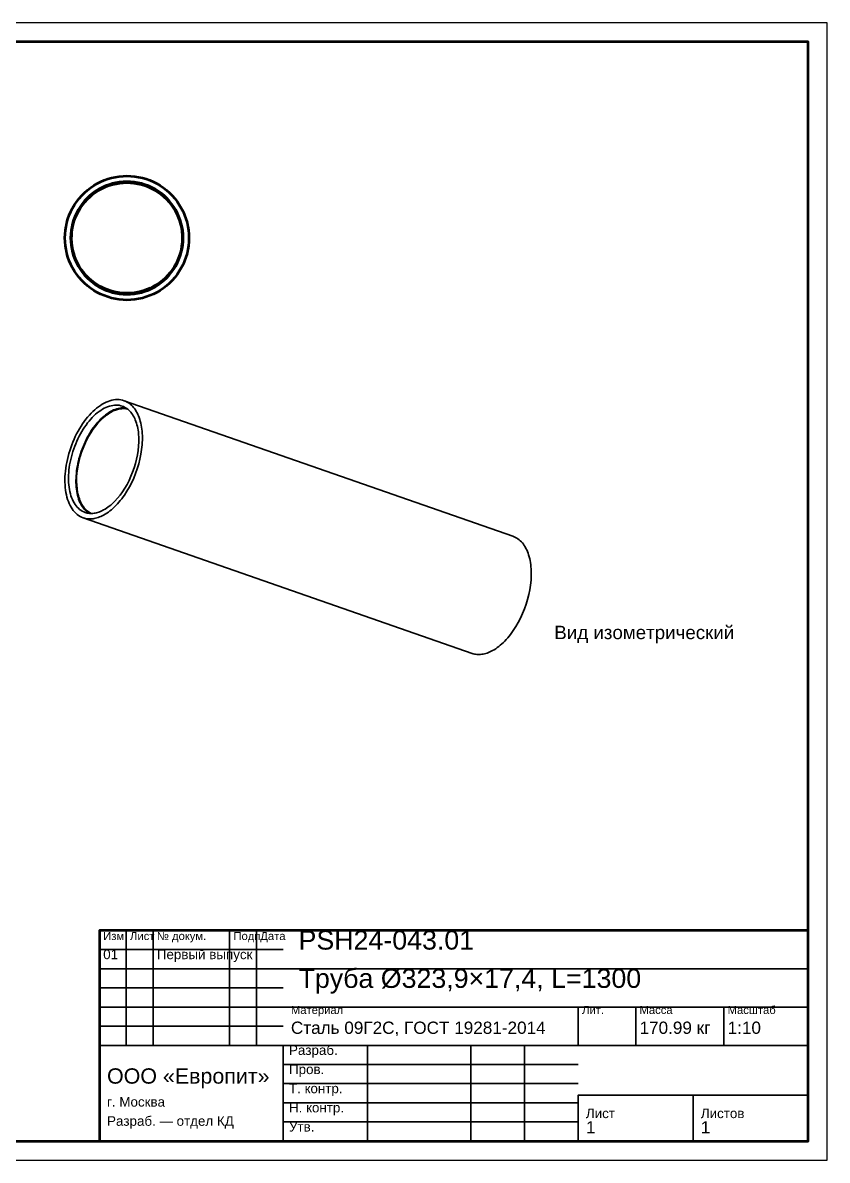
# Model space of a CAD drawing. Header units: millimetres. Extents: x 0 to 420, y 0 to 297.
# Drawn here: x 210 to 420, y 0 to 297 of the extents above; entities that cross this region are included whole.
import ezdxf

# ---------------------------------------------------------------- set-up
doc = ezdxf.new("R2010")
doc.units = ezdxf.units.MM
doc.linetypes.add('DASHED', pattern=[1.524, 1.27, -0.254])
doc.styles.add('GOST', font='Arial')

msp = doc.modelspace()

# ---------------------------------------------------------------- linework, layer by layer
at = {"color": 1, "lineweight": 70}
for p, q in [((229.39, 255), (230.3, 255.46)), ((230.3, 255.46), (231.23, 255.86)), ((231.23, 255.86), (232.19, 256.21)), ((232.19, 256.21), (233.17, 256.49)), ((233.17, 256.49), (234.16, 256.71)), ((234.16, 256.71), (235.17, 256.87)), ((235.17, 256.87), (236.18, 256.97)), ((236.23, 255.47), (235.28, 255.38)), ((236.18, 256.97), (237.19, 257)), ((237.19, 255.5), (236.23, 255.47)), ((237.19, 257), (238.21, 256.97)), ((238.16, 255.47), (237.19, 255.5)), ((239.11, 255.38), (238.16, 255.47)), ((238.21, 256.97), (239.22, 256.87)), ((239.22, 256.87), (240.23, 256.71)), ((240.23, 256.71), (241.22, 256.49)), ((241.22, 256.49), (242.2, 256.21)), ((242.2, 256.21), (243.16, 255.86)), ((243.16, 255.86), (244.09, 255.46)), ((244.09, 255.46), (245, 255)), ((225.39, 251.89), (226.11, 252.61)), ((226.11, 252.61), (226.87, 253.28)), ((226.87, 253.28), (227.68, 253.91)), ((228.25, 252.47), (227.5, 251.86)), ((227.68, 253.91), (228.52, 254.48)), ((229.03, 253.03), (228.25, 252.47)), ((228.32, 252.2), (229.1, 252.77)), ((228.52, 254.48), (229.39, 255)), ((229.84, 253.54), (229.03, 253.03)), ((229.1, 252.77), (229.9, 253.27)), ((230.69, 253.99), (229.84, 253.54)), ((229.9, 253.27), (230.74, 253.73)), ((231.57, 254.39), (230.69, 253.99)), ((230.74, 253.73), (231.61, 254.13)), ((232.47, 254.72), (231.57, 254.39)), ((231.61, 254.13), (232.5, 254.47)), ((233.39, 255), (232.47, 254.72)), ((232.5, 254.47), (233.42, 254.75)), ((234.33, 255.22), (233.39, 255)), ((233.42, 254.75), (234.35, 254.97)), ((235.28, 255.38), (234.33, 255.22)), ((234.35, 254.97), (235.29, 255.12)), ((235.29, 255.12), (236.24, 255.22)), ((236.24, 255.22), (237.19, 255.25)), ((237.19, 255.25), (238.15, 255.22)), ((238.15, 255.22), (239.1, 255.12)), ((239.1, 255.12), (240.04, 254.97)), ((240.06, 255.22), (239.11, 255.38)), ((240.04, 254.97), (240.97, 254.75)), ((241, 255), (240.06, 255.22)), ((240.97, 254.75), (241.89, 254.47)), ((241.92, 254.72), (241, 255)), ((241.89, 254.47), (242.78, 254.13)), ((242.82, 254.39), (241.92, 254.72)), ((242.78, 254.13), (243.65, 253.73)), ((243.7, 253.99), (242.82, 254.39)), ((243.65, 253.73), (244.49, 253.27)), ((244.54, 253.54), (243.7, 253.99)), ((244.49, 253.27), (245.29, 252.77)), ((245.36, 253.03), (244.54, 253.54)), ((245, 255), (245.87, 254.48)), ((245.29, 252.77), (246.07, 252.2)), ((246.14, 252.47), (245.36, 253.03)), ((245.87, 254.48), (246.71, 253.91)), ((246.89, 251.86), (246.14, 252.47)), ((246.71, 253.91), (247.52, 253.28)), ((247.52, 253.28), (248.28, 252.61)), ((248.28, 252.61), (249, 251.89)), ((223, 248.61), (223.52, 249.48)), ((223.52, 249.48), (224.09, 250.32)), ((224.09, 250.32), (224.72, 251.13)), ((224.72, 251.13), (225.39, 251.89)), ((225.53, 249.75), (224.97, 248.97)), ((225.1, 248.71), (225.65, 249.49)), ((226.14, 250.5), (225.53, 249.75)), ((225.65, 249.49), (226.25, 250.23)), ((226.8, 251.2), (226.14, 250.5)), ((226.25, 250.23), (226.9, 250.93)), ((227.5, 251.86), (226.8, 251.2)), ((226.9, 250.93), (227.59, 251.59)), ((227.59, 251.59), (228.32, 252.2)), ((246.07, 252.2), (246.8, 251.59)), ((246.8, 251.59), (247.49, 250.93)), ((247.59, 251.2), (246.89, 251.86)), ((247.49, 250.93), (248.14, 250.23)), ((248.25, 250.5), (247.59, 251.2)), ((248.14, 250.23), (248.74, 249.49)), ((248.86, 249.75), (248.25, 250.5)), ((248.74, 249.49), (249.29, 248.71)), ((249.42, 248.97), (248.86, 249.75)), ((249, 251.89), (249.67, 251.13)), ((249.67, 251.13), (250.3, 250.32)), ((250.3, 250.32), (250.87, 249.48)), ((250.87, 249.48), (251.39, 248.61)), ((221.79, 245.81), (222.14, 246.77)), ((222.14, 246.77), (222.54, 247.7)), ((222.54, 247.7), (223, 248.61)), ((224.01, 247.31), (223.61, 246.43)), ((223.78, 246.17), (224.17, 247.04)), ((224.46, 248.15), (224.01, 247.31)), ((224.17, 247.04), (224.61, 247.89)), ((224.97, 248.97), (224.46, 248.15)), ((224.61, 247.89), (225.1, 248.71)), ((249.29, 248.71), (249.78, 247.89)), ((249.93, 248.15), (249.42, 248.97)), ((249.78, 247.89), (250.22, 247.04)), ((250.38, 247.31), (249.93, 248.15)), ((250.22, 247.04), (250.61, 246.17)), ((250.78, 246.43), (250.38, 247.31)), ((251.39, 248.61), (251.85, 247.7)), ((251.85, 247.7), (252.25, 246.77)), ((252.25, 246.77), (252.6, 245.81)), ((221.13, 242.83), (221.29, 243.84)), ((221.29, 243.84), (221.51, 244.83)), ((221.51, 244.83), (221.79, 245.81)), ((222.78, 243.67), (222.62, 242.72)), ((223, 244.61), (222.78, 243.67)), ((222.99, 243.42), (223.19, 244.35)), ((223.28, 245.53), (223, 244.61)), ((223.19, 244.35), (223.46, 245.27)), ((223.61, 246.43), (223.28, 245.53)), ((223.46, 245.27), (223.78, 246.17)), ((250.61, 246.17), (250.93, 245.27)), ((251.11, 245.53), (250.78, 246.43)), ((250.93, 245.27), (251.2, 244.35)), ((251.39, 244.61), (251.11, 245.53)), ((251.2, 244.35), (251.4, 243.42)), ((251.61, 243.67), (251.39, 244.61)), ((251.77, 242.72), (251.61, 243.67)), ((252.6, 245.81), (252.88, 244.83)), ((252.88, 244.83), (253.1, 243.84)), ((253.1, 243.84), (253.26, 242.83)), ((221, 240.8), (221.03, 241.82)), ((221.03, 239.79), (221, 240.8)), ((221.03, 241.82), (221.13, 242.83)), ((222.53, 241.77), (222.5, 240.8)), ((222.5, 240.8), (222.53, 239.84)), ((222.62, 242.72), (222.53, 241.77)), ((222.75, 240.57), (222.77, 241.52)), ((222.77, 241.52), (222.85, 242.47)), ((222.85, 242.47), (222.99, 243.42)), ((251.4, 243.42), (251.54, 242.47)), ((251.54, 242.47), (251.62, 241.52)), ((251.62, 241.52), (251.64, 240.57)), ((251.86, 241.77), (251.77, 242.72)), ((251.89, 240.8), (251.86, 241.77)), ((251.86, 239.84), (251.89, 240.8)), ((253.26, 242.83), (253.36, 241.82)), ((253.36, 241.82), (253.39, 240.8)), ((253.39, 240.8), (253.36, 239.79)), ((221.13, 238.78), (221.03, 239.79)), ((221.29, 237.77), (221.13, 238.78)), ((221.51, 236.78), (221.29, 237.77)), ((222.53, 239.84), (222.62, 238.89)), ((222.62, 238.89), (222.78, 237.94)), ((222.8, 239.61), (222.75, 240.57)), ((222.78, 237.94), (223, 237)), ((222.91, 238.66), (222.8, 239.61)), ((223.08, 237.72), (222.91, 238.66)), ((223.32, 236.8), (223.08, 237.72)), ((251.31, 237.72), (251.07, 236.8)), ((251.48, 238.66), (251.31, 237.72)), ((251.39, 237), (251.61, 237.94)), ((251.59, 239.61), (251.48, 238.66)), ((251.64, 240.57), (251.59, 239.61)), ((251.61, 237.94), (251.77, 238.89)), ((251.77, 238.89), (251.86, 239.84)), ((253.1, 237.77), (252.88, 236.78)), ((253.26, 238.78), (253.1, 237.77)), ((253.36, 239.79), (253.26, 238.78)), ((221.79, 235.8), (221.51, 236.78)), ((222.14, 234.84), (221.79, 235.8)), ((222.54, 233.91), (222.14, 234.84)), ((223, 237), (223.28, 236.08)), ((223.28, 236.08), (223.61, 235.18)), ((223.61, 235.89), (223.32, 236.8)), ((223.97, 235), (223.61, 235.89)), ((223.61, 235.18), (224.01, 234.3)), ((224.38, 234.14), (223.97, 235)), ((250.42, 235), (250.01, 234.14)), ((250.38, 234.3), (250.78, 235.18)), ((250.78, 235.89), (250.42, 235)), ((251.07, 236.8), (250.78, 235.89)), ((250.78, 235.18), (251.11, 236.08)), ((251.11, 236.08), (251.39, 237)), ((252.25, 234.84), (251.85, 233.91)), ((252.6, 235.8), (252.25, 234.84)), ((252.88, 236.78), (252.6, 235.8)), ((223, 233), (222.54, 233.91)), ((223.52, 232.13), (223, 233)), ((224.09, 231.29), (223.52, 232.13)), ((224.01, 234.3), (224.46, 233.45)), ((224.85, 233.31), (224.38, 234.14)), ((224.46, 233.45), (224.97, 232.64)), ((225.37, 232.51), (224.85, 233.31)), ((224.97, 232.64), (225.53, 231.86)), ((225.94, 231.75), (225.37, 232.51)), ((225.53, 231.86), (226.14, 231.11)), ((226.57, 231.02), (225.94, 231.75)), ((248.45, 231.75), (247.82, 231.02)), ((248.25, 231.11), (248.86, 231.86)), ((249.02, 232.51), (248.45, 231.75)), ((248.86, 231.86), (249.42, 232.64)), ((249.54, 233.31), (249.02, 232.51)), ((249.42, 232.64), (249.93, 233.45)), ((250.01, 234.14), (249.54, 233.31)), ((249.93, 233.45), (250.38, 234.3)), ((250.87, 232.13), (250.3, 231.29)), ((251.39, 233), (250.87, 232.13)), ((251.85, 233.91), (251.39, 233)), ((224.72, 230.48), (224.09, 231.29)), ((225.39, 229.72), (224.72, 230.48)), ((226.11, 229), (225.39, 229.72)), ((226.87, 228.33), (226.11, 229)), ((226.14, 231.11), (226.8, 230.41)), ((227.24, 230.34), (226.57, 231.02)), ((226.8, 230.41), (227.5, 229.75)), ((227.95, 229.71), (227.24, 230.34)), ((227.5, 229.75), (228.25, 229.14)), ((228.7, 229.12), (227.95, 229.71)), ((228.25, 229.14), (229.03, 228.58)), ((229.5, 228.58), (228.7, 229.12)), ((245.69, 229.12), (244.89, 228.58)), ((245.36, 228.58), (246.14, 229.14)), ((246.44, 229.71), (245.69, 229.12)), ((246.14, 229.14), (246.89, 229.75)), ((247.15, 230.34), (246.44, 229.71)), ((246.89, 229.75), (247.59, 230.41)), ((247.82, 231.02), (247.15, 230.34)), ((248.28, 229), (247.52, 228.33)), ((247.59, 230.41), (248.25, 231.11)), ((249, 229.72), (248.28, 229)), ((249.67, 230.48), (249, 229.72)), ((250.3, 231.29), (249.67, 230.48)), ((227.68, 227.7), (226.87, 228.33)), ((228.52, 227.13), (227.68, 227.7)), ((229.39, 226.61), (228.52, 227.13)), ((229.03, 228.58), (229.84, 228.07)), ((230.3, 226.15), (229.39, 226.61)), ((230.32, 228.1), (229.5, 228.58)), ((229.84, 228.07), (230.69, 227.62)), ((231.23, 225.75), (230.3, 226.15)), ((231.17, 227.67), (230.32, 228.1)), ((230.69, 227.62), (231.57, 227.22)), ((232.06, 227.31), (231.17, 227.67)), ((232.19, 225.4), (231.23, 225.75)), ((231.57, 227.22), (232.47, 226.89)), ((232.96, 227), (232.06, 227.31)), ((232.47, 226.89), (233.39, 226.61)), ((233.88, 226.75), (232.96, 227)), ((233.39, 226.61), (234.33, 226.39)), ((234.82, 226.56), (233.88, 226.75)), ((234.33, 226.39), (235.28, 226.23)), ((235.76, 226.43), (234.82, 226.56)), ((235.28, 226.23), (236.23, 226.14)), ((236.72, 226.37), (235.76, 226.43)), ((236.23, 226.14), (237.19, 226.11)), ((237.67, 226.37), (236.72, 226.37)), ((237.19, 226.11), (238.16, 226.14)), ((238.63, 226.43), (237.67, 226.37)), ((238.16, 226.14), (239.11, 226.23)), ((239.57, 226.56), (238.63, 226.43)), ((239.11, 226.23), (240.06, 226.39)), ((240.51, 226.75), (239.57, 226.56)), ((240.06, 226.39), (241, 226.61)), ((241.43, 227), (240.51, 226.75)), ((241, 226.61), (241.92, 226.89)), ((242.33, 227.31), (241.43, 227)), ((241.92, 226.89), (242.82, 227.22)), ((243.16, 225.75), (242.2, 225.4)), ((243.22, 227.67), (242.33, 227.31)), ((242.82, 227.22), (243.7, 227.62)), ((244.09, 226.15), (243.16, 225.75)), ((244.07, 228.1), (243.22, 227.67)), ((243.7, 227.62), (244.54, 228.07)), ((244.89, 228.58), (244.07, 228.1)), ((245, 226.61), (244.09, 226.15)), ((244.54, 228.07), (245.36, 228.58)), ((245.87, 227.13), (245, 226.61)), ((246.71, 227.7), (245.87, 227.13)), ((247.52, 228.33), (246.71, 227.7)), ((233.17, 225.12), (232.19, 225.4)), ((234.16, 224.9), (233.17, 225.12)), ((235.17, 224.74), (234.16, 224.9)), ((236.18, 224.64), (235.17, 224.74)), ((237.19, 224.61), (236.18, 224.64)), ((238.21, 224.64), (237.19, 224.61)), ((239.22, 224.74), (238.21, 224.64)), ((240.23, 224.9), (239.22, 224.74)), ((241.22, 225.12), (240.23, 224.9)), ((242.2, 225.4), (241.22, 225.12))]:
    msp.add_line(p, q, dxfattribs=at)
at = {"color": 5, "linetype": 'DASHED', "lineweight": 35}
for p, q in [((230.3, 255.46), (229.39, 255)), ((231.23, 255.86), (230.3, 255.46)), ((232.19, 256.21), (231.23, 255.86)), ((233.17, 256.49), (232.19, 256.21)), ((234.16, 256.71), (233.17, 256.49)), ((235.17, 256.87), (234.16, 256.71)), ((236.18, 256.97), (235.17, 256.87)), ((236.23, 255.47), (235.28, 255.38)), ((235.28, 255.38), (236.23, 255.47)), ((236.23, 255.47), (235.28, 255.38)), ((237.19, 257), (236.18, 256.97)), ((237.19, 255.5), (236.23, 255.47)), ((236.23, 255.47), (237.19, 255.5)), ((237.19, 255.5), (236.23, 255.47)), ((238.16, 255.47), (237.19, 255.5)), ((238.16, 255.47), (237.19, 255.5)), ((238.21, 256.97), (237.19, 257)), ((237.19, 255.5), (238.16, 255.47)), ((239.11, 255.38), (238.16, 255.47)), ((238.16, 255.47), (239.11, 255.38)), ((239.11, 255.38), (238.16, 255.47)), ((239.22, 256.87), (238.21, 256.97)), ((240.23, 256.71), (239.22, 256.87)), ((241.22, 256.49), (240.23, 256.71)), ((242.2, 256.21), (241.22, 256.49)), ((243.16, 255.86), (242.2, 256.21)), ((244.09, 255.46), (243.16, 255.86)), ((245, 255), (244.09, 255.46)), ((226.11, 252.61), (225.39, 251.89)), ((226.87, 253.28), (226.11, 252.61)), ((227.68, 253.91), (226.87, 253.28)), ((228.25, 252.47), (227.5, 251.86)), ((227.5, 251.86), (228.25, 252.47)), ((228.25, 252.47), (227.5, 251.86)), ((228.52, 254.48), (227.68, 253.91)), ((229.03, 253.03), (228.25, 252.47)), ((228.25, 252.47), (229.03, 253.03)), ((229.03, 253.03), (228.25, 252.47)), ((229.1, 252.77), (228.32, 252.2)), ((229.39, 255), (228.52, 254.48)), ((229.84, 253.54), (229.03, 253.03)), ((229.03, 253.03), (229.84, 253.54)), ((229.84, 253.54), (229.03, 253.03)), ((229.9, 253.27), (229.1, 252.77)), ((230.69, 253.99), (229.84, 253.54)), ((230.69, 253.99), (229.84, 253.54)), ((229.84, 253.54), (230.69, 253.99)), ((230.74, 253.73), (229.9, 253.27)), ((231.57, 254.39), (230.69, 253.99)), ((230.69, 253.99), (231.57, 254.39)), ((231.57, 254.39), (230.69, 253.99)), ((231.61, 254.13), (230.74, 253.73)), ((232.47, 254.72), (231.57, 254.39)), ((231.57, 254.39), (232.47, 254.72)), ((232.47, 254.72), (231.57, 254.39)), ((232.5, 254.47), (231.61, 254.13)), ((233.39, 255), (232.47, 254.72)), ((232.47, 254.72), (233.39, 255)), ((233.39, 255), (232.47, 254.72)), ((233.42, 254.75), (232.5, 254.47)), ((234.33, 255.22), (233.39, 255)), ((233.39, 255), (234.33, 255.22)), ((234.33, 255.22), (233.39, 255)), ((234.35, 254.97), (233.42, 254.75)), ((235.28, 255.38), (234.33, 255.22)), ((234.33, 255.22), (235.28, 255.38)), ((235.28, 255.38), (234.33, 255.22)), ((235.29, 255.12), (234.35, 254.97)), ((236.24, 255.22), (235.29, 255.12)), ((237.19, 255.25), (236.24, 255.22)), ((238.15, 255.22), (237.19, 255.25)), ((239.1, 255.12), (238.15, 255.22)), ((240.04, 254.97), (239.1, 255.12)), ((240.06, 255.22), (239.11, 255.38)), ((239.11, 255.38), (240.06, 255.22)), ((240.06, 255.22), (239.11, 255.38)), ((240.97, 254.75), (240.04, 254.97)), ((241, 255), (240.06, 255.22)), ((240.06, 255.22), (241, 255)), ((241, 255), (240.06, 255.22)), ((241.89, 254.47), (240.97, 254.75)), ((241.92, 254.72), (241, 255)), ((241, 255), (241.92, 254.72)), ((241.92, 254.72), (241, 255)), ((242.78, 254.13), (241.89, 254.47)), ((242.82, 254.39), (241.92, 254.72)), ((241.92, 254.72), (242.82, 254.39)), ((242.82, 254.39), (241.92, 254.72)), ((243.65, 253.73), (242.78, 254.13)), ((243.7, 253.99), (242.82, 254.39)), ((242.82, 254.39), (243.7, 253.99)), ((243.7, 253.99), (242.82, 254.39)), ((244.49, 253.27), (243.65, 253.73)), ((244.54, 253.54), (243.7, 253.99)), ((243.7, 253.99), (244.54, 253.54)), ((244.54, 253.54), (243.7, 253.99)), ((245.29, 252.77), (244.49, 253.27)), ((245.36, 253.03), (244.54, 253.54)), ((245.36, 253.03), (244.54, 253.54)), ((244.54, 253.54), (245.36, 253.03)), ((245.87, 254.48), (245, 255)), ((246.07, 252.2), (245.29, 252.77)), ((246.14, 252.47), (245.36, 253.03)), ((245.36, 253.03), (246.14, 252.47)), ((246.14, 252.47), (245.36, 253.03)), ((246.71, 253.91), (245.87, 254.48)), ((246.89, 251.86), (246.14, 252.47)), ((246.14, 252.47), (246.89, 251.86)), ((246.89, 251.86), (246.14, 252.47)), ((247.52, 253.28), (246.71, 253.91)), ((248.28, 252.61), (247.52, 253.28)), ((249, 251.89), (248.28, 252.61)), ((223.52, 249.48), (223, 248.61)), ((224.09, 250.32), (223.52, 249.48)), ((224.72, 251.13), (224.09, 250.32)), ((225.39, 251.89), (224.72, 251.13)), ((225.53, 249.75), (224.97, 248.97)), ((224.97, 248.97), (225.53, 249.75)), ((225.53, 249.75), (224.97, 248.97)), ((225.65, 249.49), (225.1, 248.71)), ((226.14, 250.5), (225.53, 249.75)), ((225.53, 249.75), (226.14, 250.5)), ((226.14, 250.5), (225.53, 249.75)), ((226.25, 250.23), (225.65, 249.49)), ((226.8, 251.2), (226.14, 250.5)), ((226.14, 250.5), (226.8, 251.2)), ((226.8, 251.2), (226.14, 250.5)), ((226.9, 250.93), (226.25, 250.23)), ((227.5, 251.86), (226.8, 251.2)), ((226.8, 251.2), (227.5, 251.86)), ((227.5, 251.86), (226.8, 251.2)), ((227.59, 251.59), (226.9, 250.93)), ((228.32, 252.2), (227.59, 251.59)), ((246.8, 251.59), (246.07, 252.2)), ((247.49, 250.93), (246.8, 251.59)), ((247.59, 251.2), (246.89, 251.86)), ((246.89, 251.86), (247.59, 251.2)), ((247.59, 251.2), (246.89, 251.86)), ((248.14, 250.23), (247.49, 250.93)), ((248.25, 250.5), (247.59, 251.2)), ((247.59, 251.2), (248.25, 250.5)), ((248.25, 250.5), (247.59, 251.2)), ((248.74, 249.49), (248.14, 250.23)), ((248.86, 249.75), (248.25, 250.5)), ((248.25, 250.5), (248.86, 249.75)), ((248.86, 249.75), (248.25, 250.5)), ((249.29, 248.71), (248.74, 249.49)), ((249.42, 248.97), (248.86, 249.75)), ((248.86, 249.75), (249.42, 248.97)), ((249.42, 248.97), (248.86, 249.75)), ((249.67, 251.13), (249, 251.89)), ((250.3, 250.32), (249.67, 251.13)), ((250.87, 249.48), (250.3, 250.32)), ((251.39, 248.61), (250.87, 249.48)), ((222.14, 246.77), (221.79, 245.81)), ((222.54, 247.7), (222.14, 246.77)), ((223, 248.61), (222.54, 247.7)), ((224.01, 247.31), (223.61, 246.43)), ((223.61, 246.43), (224.01, 247.31)), ((224.01, 247.31), (223.61, 246.43)), ((224.17, 247.04), (223.78, 246.17)), ((224.01, 247.31), (224.46, 248.15)), ((224.46, 248.15), (224.01, 247.31)), ((224.46, 248.15), (224.01, 247.31)), ((224.61, 247.89), (224.17, 247.04)), ((224.97, 248.97), (224.46, 248.15)), ((224.46, 248.15), (224.97, 248.97)), ((224.97, 248.97), (224.46, 248.15)), ((225.1, 248.71), (224.61, 247.89)), ((249.78, 247.89), (249.29, 248.71)), ((249.93, 248.15), (249.42, 248.97)), ((249.42, 248.97), (249.93, 248.15)), ((249.93, 248.15), (249.42, 248.97)), ((250.22, 247.04), (249.78, 247.89)), ((250.38, 247.31), (249.93, 248.15)), ((250.38, 247.31), (249.93, 248.15)), ((249.93, 248.15), (250.38, 247.31)), ((250.61, 246.17), (250.22, 247.04)), ((250.78, 246.43), (250.38, 247.31)), ((250.38, 247.31), (250.78, 246.43)), ((250.78, 246.43), (250.38, 247.31)), ((251.85, 247.7), (251.39, 248.61)), ((252.25, 246.77), (251.85, 247.7)), ((252.6, 245.81), (252.25, 246.77)), ((221.29, 243.84), (221.13, 242.83)), ((221.51, 244.83), (221.29, 243.84)), ((221.79, 245.81), (221.51, 244.83)), ((222.78, 243.67), (222.62, 242.72)), ((222.62, 242.72), (222.78, 243.67)), ((222.78, 243.67), (222.62, 242.72)), ((223, 244.61), (222.78, 243.67)), ((222.78, 243.67), (223, 244.61)), ((223, 244.61), (222.78, 243.67)), ((223.19, 244.35), (222.99, 243.42)), ((223.28, 245.53), (223, 244.61)), ((223, 244.61), (223.28, 245.53)), ((223.28, 245.53), (223, 244.61)), ((223.46, 245.27), (223.19, 244.35)), ((223.61, 246.43), (223.28, 245.53)), ((223.28, 245.53), (223.61, 246.43)), ((223.61, 246.43), (223.28, 245.53)), ((223.78, 246.17), (223.46, 245.27)), ((250.93, 245.27), (250.61, 246.17)), ((251.11, 245.53), (250.78, 246.43)), ((250.78, 246.43), (251.11, 245.53)), ((251.11, 245.53), (250.78, 246.43)), ((251.2, 244.35), (250.93, 245.27)), ((251.39, 244.61), (251.11, 245.53)), ((251.11, 245.53), (251.39, 244.61)), ((251.39, 244.61), (251.11, 245.53)), ((251.4, 243.42), (251.2, 244.35)), ((251.61, 243.67), (251.39, 244.61)), ((251.39, 244.61), (251.61, 243.67)), ((251.61, 243.67), (251.39, 244.61)), ((251.77, 242.72), (251.61, 243.67)), ((251.61, 243.67), (251.77, 242.72)), ((251.77, 242.72), (251.61, 243.67)), ((252.88, 244.83), (252.6, 245.81)), ((253.1, 243.84), (252.88, 244.83)), ((253.26, 242.83), (253.1, 243.84)), ((221.03, 241.82), (221, 240.8)), ((221, 240.8), (221.03, 239.79)), ((221.13, 242.83), (221.03, 241.82)), ((222.53, 241.77), (222.5, 240.8)), ((222.5, 240.8), (222.53, 241.77)), ((222.53, 241.77), (222.5, 240.8)), ((222.53, 239.84), (222.5, 240.8)), ((222.5, 240.8), (222.53, 239.84)), ((222.5, 240.8), (222.53, 239.84)), ((222.62, 242.72), (222.53, 241.77)), ((222.53, 241.77), (222.62, 242.72)), ((222.62, 242.72), (222.53, 241.77)), ((222.77, 241.52), (222.75, 240.57)), ((222.85, 242.47), (222.77, 241.52)), ((222.99, 243.42), (222.85, 242.47)), ((251.54, 242.47), (251.4, 243.42)), ((251.62, 241.52), (251.54, 242.47)), ((251.64, 240.57), (251.62, 241.52)), ((251.86, 241.77), (251.77, 242.72)), ((251.77, 242.72), (251.86, 241.77)), ((251.86, 241.77), (251.77, 242.72)), ((251.89, 240.8), (251.86, 241.77)), ((251.86, 241.77), (251.89, 240.8)), ((251.89, 240.8), (251.86, 241.77)), ((251.86, 239.84), (251.89, 240.8)), ((251.86, 239.84), (251.89, 240.8)), ((251.89, 240.8), (251.86, 239.84)), ((253.36, 241.82), (253.26, 242.83)), ((253.39, 240.8), (253.36, 241.82)), ((253.36, 239.79), (253.39, 240.8)), ((221.03, 239.79), (221.13, 238.78)), ((221.13, 238.78), (221.29, 237.77)), ((221.29, 237.77), (221.51, 236.78)), ((222.53, 239.84), (222.62, 238.89)), ((222.62, 238.89), (222.53, 239.84)), ((222.53, 239.84), (222.62, 238.89)), ((222.62, 238.89), (222.78, 237.94)), ((222.78, 237.94), (222.62, 238.89)), ((222.62, 238.89), (222.78, 237.94)), ((222.75, 240.57), (222.8, 239.61)), ((222.78, 237.94), (223, 237)), ((223, 237), (222.78, 237.94)), ((222.78, 237.94), (223, 237)), ((222.8, 239.61), (222.91, 238.66)), ((222.91, 238.66), (223.08, 237.72)), ((223.08, 237.72), (223.32, 236.8)), ((251.07, 236.8), (251.31, 237.72)), ((251.31, 237.72), (251.48, 238.66)), ((251.39, 237), (251.61, 237.94)), ((251.61, 237.94), (251.39, 237)), ((251.39, 237), (251.61, 237.94)), ((251.48, 238.66), (251.59, 239.61)), ((251.59, 239.61), (251.64, 240.57)), ((251.61, 237.94), (251.77, 238.89)), ((251.77, 238.89), (251.61, 237.94)), ((251.61, 237.94), (251.77, 238.89)), ((251.77, 238.89), (251.86, 239.84)), ((251.86, 239.84), (251.77, 238.89)), ((251.77, 238.89), (251.86, 239.84)), ((252.88, 236.78), (253.1, 237.77)), ((253.1, 237.77), (253.26, 238.78)), ((253.26, 238.78), (253.36, 239.79)), ((221.51, 236.78), (221.79, 235.8)), ((221.79, 235.8), (222.14, 234.84)), ((222.14, 234.84), (222.54, 233.91)), ((223, 237), (223.28, 236.08)), ((223.28, 236.08), (223, 237)), ((223, 237), (223.28, 236.08)), ((223.28, 236.08), (223.61, 235.18)), ((223.61, 235.18), (223.28, 236.08)), ((223.28, 236.08), (223.61, 235.18)), ((223.32, 236.8), (223.61, 235.89)), ((223.61, 235.89), (223.97, 235)), ((223.61, 235.18), (224.01, 234.3)), ((224.01, 234.3), (223.61, 235.18)), ((223.61, 235.18), (224.01, 234.3)), ((223.97, 235), (224.38, 234.14)), ((250.01, 234.14), (250.42, 235)), ((250.38, 234.3), (250.78, 235.18)), ((250.78, 235.18), (250.38, 234.3)), ((250.38, 234.3), (250.78, 235.18)), ((250.42, 235), (250.78, 235.89)), ((250.78, 235.89), (251.07, 236.8)), ((250.78, 235.18), (251.11, 236.08)), ((251.11, 236.08), (250.78, 235.18)), ((250.78, 235.18), (251.11, 236.08)), ((251.11, 236.08), (251.39, 237)), ((251.39, 237), (251.11, 236.08)), ((251.11, 236.08), (251.39, 237)), ((251.85, 233.91), (252.25, 234.84)), ((252.25, 234.84), (252.6, 235.8)), ((252.6, 235.8), (252.88, 236.78)), ((222.54, 233.91), (223, 233)), ((223, 233), (223.52, 232.13)), ((223.52, 232.13), (224.09, 231.29)), ((224.01, 234.3), (224.46, 233.45)), ((224.46, 233.45), (224.01, 234.3)), ((224.01, 234.3), (224.46, 233.45)), ((224.38, 234.14), (224.85, 233.31)), ((224.97, 232.64), (224.46, 233.45)), ((224.46, 233.45), (224.97, 232.64)), ((224.46, 233.45), (224.97, 232.64)), ((224.85, 233.31), (225.37, 232.51)), ((224.97, 232.64), (225.53, 231.86)), ((225.53, 231.86), (224.97, 232.64)), ((224.97, 232.64), (225.53, 231.86)), ((225.37, 232.51), (225.94, 231.75)), ((225.53, 231.86), (226.14, 231.11)), ((226.14, 231.11), (225.53, 231.86)), ((225.53, 231.86), (226.14, 231.11)), ((225.94, 231.75), (226.57, 231.02)), ((247.82, 231.02), (248.45, 231.75)), ((248.25, 231.11), (248.86, 231.86)), ((248.86, 231.86), (248.25, 231.11)), ((248.25, 231.11), (248.86, 231.86)), ((248.45, 231.75), (249.02, 232.51)), ((248.86, 231.86), (249.42, 232.64)), ((249.42, 232.64), (248.86, 231.86)), ((248.86, 231.86), (249.42, 232.64)), ((249.02, 232.51), (249.54, 233.31)), ((249.42, 232.64), (249.93, 233.45)), ((249.42, 232.64), (249.93, 233.45)), ((249.93, 233.45), (249.42, 232.64)), ((249.54, 233.31), (250.01, 234.14)), ((249.93, 233.45), (250.38, 234.3)), ((250.38, 234.3), (249.93, 233.45)), ((249.93, 233.45), (250.38, 234.3)), ((250.3, 231.29), (250.87, 232.13)), ((250.87, 232.13), (251.39, 233)), ((251.39, 233), (251.85, 233.91)), ((224.09, 231.29), (224.72, 230.48)), ((224.72, 230.48), (225.39, 229.72)), ((225.39, 229.72), (226.11, 229)), ((226.11, 229), (226.87, 228.33)), ((226.14, 231.11), (226.8, 230.41)), ((226.8, 230.41), (226.14, 231.11)), ((226.14, 231.11), (226.8, 230.41)), ((226.57, 231.02), (227.24, 230.34)), ((226.8, 230.41), (227.5, 229.75)), ((227.5, 229.75), (226.8, 230.41)), ((226.8, 230.41), (227.5, 229.75)), ((227.24, 230.34), (227.95, 229.71)), ((227.5, 229.75), (228.25, 229.14)), ((228.25, 229.14), (227.5, 229.75)), ((227.5, 229.75), (228.25, 229.14)), ((227.95, 229.71), (228.7, 229.12)), ((228.25, 229.14), (229.03, 228.58)), ((229.03, 228.58), (228.25, 229.14)), ((228.25, 229.14), (229.03, 228.58)), ((228.7, 229.12), (229.5, 228.58)), ((244.89, 228.58), (245.69, 229.12)), ((245.36, 228.58), (246.14, 229.14)), ((246.14, 229.14), (245.36, 228.58)), ((245.36, 228.58), (246.14, 229.14)), ((245.69, 229.12), (246.44, 229.71)), ((246.14, 229.14), (246.89, 229.75)), ((246.89, 229.75), (246.14, 229.14)), ((246.14, 229.14), (246.89, 229.75)), ((246.44, 229.71), (247.15, 230.34)), ((246.89, 229.75), (247.59, 230.41)), ((247.59, 230.41), (246.89, 229.75)), ((246.89, 229.75), (247.59, 230.41)), ((247.15, 230.34), (247.82, 231.02)), ((247.52, 228.33), (248.28, 229)), ((247.59, 230.41), (248.25, 231.11)), ((248.25, 231.11), (247.59, 230.41)), ((247.59, 230.41), (248.25, 231.11)), ((248.28, 229), (249, 229.72)), ((249, 229.72), (249.67, 230.48)), ((249.67, 230.48), (250.3, 231.29)), ((226.87, 228.33), (227.68, 227.7)), ((227.68, 227.7), (228.52, 227.13)), ((228.52, 227.13), (229.39, 226.61)), ((229.03, 228.58), (229.84, 228.07)), ((229.84, 228.07), (229.03, 228.58)), ((229.03, 228.58), (229.84, 228.07)), ((229.39, 226.61), (230.3, 226.15)), ((229.5, 228.58), (230.32, 228.1)), ((230.69, 227.62), (229.84, 228.07)), ((229.84, 228.07), (230.69, 227.62)), ((229.84, 228.07), (230.69, 227.62)), ((230.3, 226.15), (231.23, 225.75)), ((230.32, 228.1), (231.17, 227.67)), ((230.69, 227.62), (231.57, 227.22)), ((231.57, 227.22), (230.69, 227.62)), ((230.69, 227.62), (231.57, 227.22)), ((231.17, 227.67), (232.06, 227.31)), ((231.23, 225.75), (232.19, 225.4)), ((231.57, 227.22), (232.47, 226.89)), ((232.47, 226.89), (231.57, 227.22)), ((231.57, 227.22), (232.47, 226.89)), ((232.06, 227.31), (232.96, 227)), ((232.47, 226.89), (233.39, 226.61)), ((233.39, 226.61), (232.47, 226.89)), ((232.47, 226.89), (233.39, 226.61)), ((232.96, 227), (233.88, 226.75)), ((233.39, 226.61), (234.33, 226.39)), ((234.33, 226.39), (233.39, 226.61)), ((233.39, 226.61), (234.33, 226.39)), ((233.88, 226.75), (234.82, 226.56)), ((234.33, 226.39), (235.28, 226.23)), ((235.28, 226.23), (234.33, 226.39)), ((234.33, 226.39), (235.28, 226.23)), ((234.82, 226.56), (235.76, 226.43)), ((235.28, 226.23), (236.23, 226.14)), ((236.23, 226.14), (235.28, 226.23)), ((235.28, 226.23), (236.23, 226.14)), ((235.76, 226.43), (236.72, 226.37)), ((236.23, 226.14), (237.19, 226.11)), ((237.19, 226.11), (236.23, 226.14)), ((236.23, 226.14), (237.19, 226.11)), ((236.72, 226.37), (237.67, 226.37)), ((237.19, 226.11), (238.16, 226.14)), ((238.16, 226.14), (237.19, 226.11)), ((237.19, 226.11), (238.16, 226.14)), ((237.67, 226.37), (238.63, 226.43)), ((238.16, 226.14), (239.11, 226.23)), ((239.11, 226.23), (238.16, 226.14)), ((238.16, 226.14), (239.11, 226.23)), ((238.63, 226.43), (239.57, 226.56)), ((239.11, 226.23), (240.06, 226.39)), ((240.06, 226.39), (239.11, 226.23)), ((239.11, 226.23), (240.06, 226.39)), ((239.57, 226.56), (240.51, 226.75)), ((240.06, 226.39), (241, 226.61)), ((241, 226.61), (240.06, 226.39)), ((240.06, 226.39), (241, 226.61)), ((240.51, 226.75), (241.43, 227)), ((241, 226.61), (241.92, 226.89)), ((241.92, 226.89), (241, 226.61)), ((241, 226.61), (241.92, 226.89)), ((241.43, 227), (242.33, 227.31)), ((241.92, 226.89), (242.82, 227.22)), ((242.82, 227.22), (241.92, 226.89)), ((241.92, 226.89), (242.82, 227.22)), ((242.2, 225.4), (243.16, 225.75)), ((242.33, 227.31), (243.22, 227.67)), ((242.82, 227.22), (243.7, 227.62)), ((243.7, 227.62), (242.82, 227.22)), ((242.82, 227.22), (243.7, 227.62)), ((243.16, 225.75), (244.09, 226.15)), ((243.22, 227.67), (244.07, 228.1)), ((243.7, 227.62), (244.54, 228.07)), ((244.54, 228.07), (243.7, 227.62)), ((243.7, 227.62), (244.54, 228.07)), ((244.07, 228.1), (244.89, 228.58)), ((244.09, 226.15), (245, 226.61)), ((244.54, 228.07), (245.36, 228.58)), ((245.36, 228.58), (244.54, 228.07)), ((244.54, 228.07), (245.36, 228.58)), ((245, 226.61), (245.87, 227.13)), ((245.87, 227.13), (246.71, 227.7)), ((246.71, 227.7), (247.52, 228.33)), ((232.19, 225.4), (233.17, 225.12)), ((233.17, 225.12), (234.16, 224.9)), ((234.16, 224.9), (235.17, 224.74)), ((235.17, 224.74), (236.18, 224.64)), ((236.18, 224.64), (237.19, 224.61)), ((237.19, 224.61), (238.21, 224.64)), ((238.21, 224.64), (239.22, 224.74)), ((239.22, 224.74), (240.23, 224.9)), ((240.23, 224.9), (241.22, 225.12)), ((241.22, 225.12), (242.2, 225.4))]:
    msp.add_line(p, q, dxfattribs=at)
at = {"color": 1, "lineweight": 35}
for p, q in [((228.81, 195.96), (229.29, 196.37)), ((229.29, 196.37), (229.78, 196.75)), ((229.78, 196.75), (230.28, 197.1)), ((230.28, 197.1), (230.77, 197.41)), ((230.8, 196.08), (230.35, 195.8)), ((230.77, 197.41), (231.27, 197.68)), ((231.25, 196.33), (230.8, 196.08)), ((231.7, 196.55), (231.25, 196.33)), ((231.27, 197.68), (231.76, 197.93)), ((232.15, 196.74), (231.7, 196.55)), ((231.76, 197.93), (232.26, 198.13)), ((232.6, 196.89), (232.15, 196.74)), ((232.26, 198.13), (232.75, 198.3)), ((233.04, 197.01), (232.6, 196.89)), ((232.75, 198.3), (233.24, 198.43)), ((233.48, 197.1), (233.04, 197.01)), ((233.24, 198.43), (233.72, 198.53)), ((233.91, 197.15), (233.48, 197.1)), ((233.69, 195.89), (234.11, 196.06)), ((233.72, 198.53), (234.2, 198.59)), ((234.34, 197.17), (233.91, 197.15)), ((234.11, 196.06), (234.52, 196.2)), ((234.19, 195.86), (234.74, 196.03)), ((234.2, 198.59), (234.67, 198.61)), ((234.76, 197.16), (234.34, 197.17)), ((234.52, 196.2), (234.93, 196.32)), ((234.67, 198.61), (235.13, 198.59)), ((234.74, 196.03), (235.29, 196.16)), ((235.17, 197.11), (234.76, 197.16)), ((234.93, 196.32), (235.33, 196.4)), ((235.13, 198.59), (235.58, 198.54)), ((235.57, 197.02), (235.17, 197.11)), ((235.29, 196.16), (235.83, 196.23)), ((235.33, 196.4), (235.73, 196.46)), ((235.95, 196.91), (235.57, 197.02)), ((235.58, 198.54), (236.02, 198.45)), ((235.73, 196.46), (236.12, 196.49)), ((235.83, 196.23), (236.36, 196.24)), ((236.27, 196.79), (235.95, 196.91)), ((236.02, 198.45), (236.45, 198.32)), ((236.12, 196.49), (236.51, 196.49)), ((236.57, 196.64), (236.27, 196.79)), ((236.36, 196.24), (236.87, 196.21)), ((236.45, 198.32), (236.79, 198.19)), ((236.45, 198.32), (337.96, 162.93)), ((236.51, 196.49), (236.89, 196.46)), ((236.86, 196.48), (236.57, 196.64)), ((236.79, 198.19), (237.12, 198.03)), ((237.15, 196.29), (236.86, 196.48)), ((236.87, 196.21), (237.38, 196.12)), ((237.12, 198.03), (237.45, 197.84)), ((237.42, 196.08), (237.15, 196.29)), ((237.69, 195.85), (237.42, 196.08)), ((237.45, 197.84), (237.76, 197.64)), ((237.76, 197.64), (238.06, 197.41)), ((238.06, 197.41), (238.36, 197.15)), ((238.36, 197.15), (238.64, 196.87)), ((238.64, 196.87), (238.9, 196.57)), ((238.9, 196.57), (239.16, 196.25)), ((239.16, 196.25), (239.4, 195.91)), ((226.05, 192.88), (226.48, 193.46)), ((226.48, 193.46), (226.93, 194.01)), ((226.93, 194.01), (227.39, 194.54)), ((227.73, 193.48), (227.31, 193)), ((227.39, 194.54), (227.85, 195.05)), ((228.15, 193.94), (227.73, 193.48)), ((227.85, 195.05), (228.32, 195.52)), ((228.58, 194.36), (228.15, 193.94)), ((228.32, 195.52), (228.81, 195.96)), ((229.02, 194.77), (228.58, 194.36)), ((229.46, 195.14), (229.02, 194.77)), ((229.91, 195.48), (229.46, 195.14)), ((229.59, 192.45), (230.26, 193.17)), ((229.63, 192.75), (230.02, 193.17)), ((230.35, 195.8), (229.91, 195.48)), ((230.02, 193.17), (230.41, 193.57)), ((230.26, 193.17), (230.95, 193.83)), ((230.41, 193.57), (230.81, 193.95)), ((230.81, 193.95), (231.22, 194.3)), ((230.95, 193.83), (231.65, 194.41)), ((231.22, 194.3), (231.63, 194.63)), ((231.63, 194.63), (232.04, 194.93)), ((231.65, 194.41), (232, 194.67)), ((232, 194.67), (232.36, 194.92)), ((232.04, 194.93), (232.45, 195.21)), ((232.36, 194.92), (232.71, 195.14)), ((232.45, 195.21), (232.87, 195.46)), ((232.71, 195.14), (233.07, 195.35)), ((232.87, 195.46), (233.28, 195.69)), ((233.07, 195.35), (233.63, 195.63)), ((233.28, 195.69), (233.69, 195.89)), ((233.63, 195.63), (234.19, 195.86)), ((237.94, 195.6), (237.69, 195.85)), ((238.18, 195.32), (237.94, 195.6)), ((238.41, 195.03), (238.18, 195.32)), ((238.63, 194.72), (238.41, 195.03)), ((238.84, 194.39), (238.63, 194.72)), ((239.04, 194.04), (238.84, 194.39)), ((239.22, 193.67), (239.04, 194.04)), ((239.38, 193.29), (239.22, 193.67)), ((239.54, 192.88), (239.38, 193.29)), ((239.4, 195.91), (239.63, 195.54)), ((239.63, 195.54), (239.84, 195.16)), ((239.84, 195.16), (240.04, 194.75)), ((240.04, 194.75), (240.23, 194.33)), ((240.23, 194.33), (240.4, 193.89)), ((240.4, 193.89), (240.55, 193.43)), ((240.55, 193.43), (240.69, 192.95)), ((224.07, 189.65), (224.44, 190.33)), ((224.44, 190.33), (224.82, 191)), ((224.82, 191), (225.21, 191.65)), ((225.4, 190.26), (225.05, 189.66)), ((225.21, 191.65), (225.62, 192.27)), ((225.76, 190.85), (225.4, 190.26)), ((225.62, 192.27), (226.05, 192.88)), ((226.13, 191.42), (225.76, 190.85)), ((226.51, 191.97), (226.13, 191.42)), ((226.91, 192.5), (226.51, 191.97)), ((227.31, 193), (226.91, 192.5)), ((227.48, 189.8), (227.81, 190.33)), ((227.73, 189.93), (228.33, 190.83)), ((227.81, 190.33), (228.16, 190.85)), ((228.16, 190.85), (228.51, 191.35)), ((228.33, 190.83), (228.95, 191.67)), ((228.51, 191.35), (228.88, 191.84)), ((228.88, 191.84), (229.25, 192.3)), ((228.95, 191.67), (229.59, 192.45)), ((229.25, 192.3), (229.63, 192.75)), ((239.68, 192.47), (239.54, 192.88)), ((239.81, 192.03), (239.68, 192.47)), ((239.92, 191.58), (239.81, 192.03)), ((240.02, 191.12), (239.92, 191.58)), ((240.1, 190.65), (240.02, 191.12)), ((240.17, 190.16), (240.1, 190.65)), ((240.23, 189.66), (240.17, 190.16)), ((240.69, 192.95), (240.82, 192.45)), ((240.82, 192.45), (240.92, 191.95)), ((240.92, 191.95), (241.02, 191.42)), ((241.02, 191.42), (241.09, 190.88)), ((241.09, 190.88), (241.15, 190.33)), ((241.15, 190.33), (241.2, 189.77)), ((222.79, 186.77), (223.08, 187.51)), ((223.08, 187.51), (223.39, 188.24)), ((223.39, 188.24), (223.72, 188.95)), ((223.72, 188.95), (224.07, 189.65)), ((224.11, 187.75), (223.82, 187.09)), ((224.41, 188.4), (224.11, 187.75)), ((224.72, 189.04), (224.41, 188.4)), ((225.05, 189.66), (224.72, 189.04)), ((225.99, 186.92), (226.26, 187.52)), ((226.17, 186.98), (226.66, 188)), ((226.26, 187.52), (226.55, 188.11)), ((226.55, 188.11), (226.84, 188.68)), ((226.66, 188), (227.18, 188.99)), ((226.84, 188.68), (227.15, 189.25)), ((227.15, 189.25), (227.48, 189.8)), ((227.18, 188.99), (227.73, 189.93)), ((240.29, 188.63), (240.23, 189.66)), ((240.24, 186.47), (240.29, 187.56)), ((240.29, 187.56), (240.29, 188.63)), ((241.2, 187.42), (241.16, 186.82)), ((241.2, 189.77), (241.22, 189.2)), ((241.23, 188.02), (241.2, 187.42)), ((241.22, 189.2), (241.23, 188.62)), ((241.23, 188.62), (241.23, 188.02)), ((221.83, 183.75), (222.04, 184.51)), ((222.04, 184.51), (222.27, 185.27)), ((222.27, 185.27), (222.52, 186.02)), ((222.52, 186.02), (222.79, 186.77)), ((222.87, 184.37), (222.69, 183.68)), ((223.08, 185.06), (222.87, 184.37)), ((223.31, 185.75), (223.08, 185.06)), ((223.56, 186.43), (223.31, 185.75)), ((223.82, 187.09), (223.56, 186.43)), ((224.86, 183.8), (225.05, 184.44)), ((225, 183.77), (225.34, 184.86)), ((225.05, 184.44), (225.26, 185.07)), ((225.26, 185.07), (225.49, 185.69)), ((225.34, 184.86), (225.74, 185.93)), ((225.49, 185.69), (225.73, 186.31)), ((225.73, 186.31), (225.99, 186.92)), ((225.74, 185.93), (226.17, 186.98)), ((239.72, 183.07), (239.95, 184.21)), ((239.95, 184.21), (240.12, 185.35)), ((240.12, 185.35), (240.24, 186.47)), ((240.85, 184.33), (240.59, 183.08)), ((241.04, 185.58), (240.85, 184.33)), ((241.16, 186.82), (241.04, 185.58)), ((221.22, 180.7), (221.34, 181.46)), ((221.34, 181.46), (221.48, 182.22)), ((221.48, 182.22), (221.64, 182.98)), ((221.64, 182.98), (221.83, 183.75)), ((222.24, 181.6), (222.14, 180.91)), ((222.37, 182.29), (222.24, 181.6)), ((222.52, 182.99), (222.37, 182.29)), ((222.69, 183.68), (222.52, 182.99)), ((224.15, 180.62), (224.25, 181.25)), ((224.25, 181.25), (224.38, 181.89)), ((224.28, 180.48), (224.46, 181.58)), ((224.38, 181.89), (224.52, 182.53)), ((224.46, 181.58), (224.71, 182.68)), ((224.52, 182.53), (224.68, 183.17)), ((224.68, 183.17), (224.86, 183.8)), ((224.71, 182.68), (225, 183.77)), ((239.09, 180.79), (239.43, 181.93)), ((239.43, 181.93), (239.72, 183.07)), ((240.27, 181.82), (239.9, 180.57)), ((240.59, 183.08), (240.27, 181.82)), ((221, 177.74), (221.02, 178.46)), ((221.02, 178.46), (221.06, 179.2)), ((221.06, 179.2), (221.13, 179.94)), ((221.13, 179.94), (221.22, 180.7)), ((221.95, 178.88), (221.93, 178.22)), ((221.93, 178.22), (221.94, 177.58)), ((221.99, 179.55), (221.95, 178.88)), ((222.05, 180.23), (221.99, 179.55)), ((222.14, 180.91), (222.05, 180.23)), ((223.9, 178.12), (223.93, 178.74)), ((223.93, 178.74), (223.99, 179.36)), ((223.99, 179.36), (224.06, 179.98)), ((224.04, 177.3), (224.07, 178.34)), ((224.06, 179.98), (224.15, 180.62)), ((224.07, 178.34), (224.14, 179.4)), ((224.14, 179.4), (224.28, 180.48)), ((237.76, 177.5), (238.25, 178.57)), ((238.25, 178.57), (238.69, 179.67)), ((238.69, 179.67), (239.09, 180.79)), ((239.46, 179.33), (238.97, 178.12)), ((239.9, 180.57), (239.46, 179.33)), ((221, 177.02), (221, 177.74)), ((221.03, 176.32), (221, 177.02)), ((221.09, 175.64), (221.03, 176.32)), ((221.16, 174.98), (221.09, 175.64)), ((221.94, 177.58), (221.96, 176.94)), ((221.96, 176.94), (222.01, 176.32)), ((222.01, 176.32), (222.08, 175.72)), ((222.08, 175.72), (222.18, 175.14)), ((223.89, 177.52), (223.9, 178.12)), ((223.89, 176.92), (223.89, 177.52)), ((223.91, 176.34), (223.89, 176.92)), ((223.95, 175.76), (223.91, 176.34)), ((224.01, 175.21), (223.95, 175.76)), ((224.08, 176.29), (224.04, 177.3)), ((224.17, 175.33), (224.08, 176.29)), ((224.32, 174.4), (224.17, 175.33)), ((236.04, 174.54), (236.65, 175.48)), ((236.65, 175.48), (237.22, 176.47)), ((237.84, 175.8), (237.21, 174.71)), ((237.22, 176.47), (237.76, 177.5)), ((238.43, 176.94), (237.84, 175.8)), ((238.97, 178.12), (238.43, 176.94)), ((221.27, 174.33), (221.16, 174.98)), ((221.39, 173.71), (221.27, 174.33)), ((221.54, 173.11), (221.39, 173.71)), ((221.71, 172.53), (221.54, 173.11)), ((221.91, 171.98), (221.71, 172.53)), ((222.18, 175.14), (222.29, 174.57)), ((222.29, 174.57), (222.42, 174.02)), ((222.42, 174.02), (222.58, 173.5)), ((222.58, 173.5), (222.76, 173)), ((222.76, 173), (222.95, 172.52)), ((222.95, 172.52), (223.17, 172.07)), ((224.09, 174.66), (224.01, 175.21)), ((224.19, 174.13), (224.09, 174.66)), ((224.3, 173.62), (224.19, 174.13)), ((224.44, 173.13), (224.3, 173.62)), ((224.41, 173.96), (224.32, 174.4)), ((224.52, 173.52), (224.41, 173.96)), ((224.59, 172.65), (224.44, 173.13)), ((224.64, 173.11), (224.52, 173.52)), ((224.75, 172.2), (224.59, 172.65)), ((224.77, 172.7), (224.64, 173.11)), ((224.92, 172.32), (224.77, 172.7)), ((225.08, 171.94), (224.92, 172.32)), ((234.03, 172.07), (234.73, 172.83)), ((234.73, 172.83), (235.4, 173.65)), ((235.4, 173.65), (236.04, 174.54)), ((235.83, 172.7), (235.47, 172.24)), ((236.19, 173.18), (235.83, 172.7)), ((236.54, 173.68), (236.19, 173.18)), ((237.21, 174.71), (236.54, 173.68)), ((222.12, 171.45), (221.91, 171.98)), ((222.36, 170.95), (222.12, 171.45)), ((222.62, 170.48), (222.36, 170.95)), ((222.9, 170.05), (222.62, 170.48)), ((223.2, 169.64), (222.9, 170.05)), ((223.17, 172.07), (223.4, 171.64)), ((223.52, 169.26), (223.2, 169.64)), ((223.4, 171.64), (223.66, 171.24)), ((223.66, 171.24), (223.93, 170.87)), ((223.93, 170.87), (224.22, 170.53)), ((224.22, 170.53), (224.53, 170.22)), ((224.53, 170.22), (224.85, 169.94)), ((224.94, 171.76), (224.75, 172.2)), ((224.85, 169.94), (225.18, 169.7)), ((225.14, 171.35), (224.94, 171.76)), ((225.25, 171.59), (225.08, 171.94)), ((225.36, 170.96), (225.14, 171.35)), ((225.18, 169.7), (225.54, 169.48)), ((225.44, 171.25), (225.25, 171.59)), ((225.59, 170.59), (225.36, 170.96)), ((225.63, 170.93), (225.44, 171.25)), ((225.54, 169.48), (225.9, 169.3)), ((225.84, 170.25), (225.59, 170.59)), ((225.84, 170.62), (225.63, 170.93)), ((226.06, 170.34), (225.84, 170.62)), ((226.1, 169.93), (225.84, 170.25)), ((225.9, 169.3), (226.28, 169.15)), ((226.29, 170.07), (226.06, 170.34)), ((226.38, 169.64), (226.1, 169.93)), ((226.53, 169.82), (226.29, 170.07)), ((226.67, 169.37), (226.38, 169.64)), ((226.78, 169.59), (226.53, 169.82)), ((226.97, 169.13), (226.67, 169.37)), ((227.04, 169.38), (226.78, 169.59)), ((227.31, 169.2), (227.04, 169.38)), ((229.85, 169.23), (230.48, 169.48)), ((230.48, 169.48), (231.12, 169.8)), ((231.12, 169.8), (231.49, 170.01)), ((231.49, 170.01), (231.86, 170.24)), ((231.86, 170.24), (232.23, 170.5)), ((232.23, 170.5), (232.59, 170.77)), ((232.74, 169.53), (232.34, 169.22)), ((232.59, 170.77), (232.96, 171.07)), ((233.15, 169.85), (232.74, 169.53)), ((232.96, 171.07), (233.32, 171.38)), ((233.55, 170.2), (233.15, 169.85)), ((233.32, 171.38), (233.68, 171.72)), ((233.94, 170.57), (233.55, 170.2)), ((233.68, 171.72), (234.03, 172.07)), ((234.33, 170.96), (233.94, 170.57)), ((234.72, 171.36), (234.33, 170.96)), ((235.09, 171.79), (234.72, 171.36)), ((235.47, 172.24), (235.09, 171.79)), ((223.86, 168.92), (223.52, 169.26)), ((224.21, 168.61), (223.86, 168.92)), ((224.58, 168.34), (224.21, 168.61)), ((224.97, 168.1), (224.58, 168.34)), ((225.37, 167.9), (224.97, 168.1)), ((225.78, 167.73), (225.37, 167.9)), ((226.09, 167.64), (225.78, 167.73)), ((225.78, 167.73), (327.3, 132.35)), ((226.39, 167.56), (226.09, 167.64)), ((226.28, 169.15), (226.55, 169.06)), ((226.71, 167.51), (226.39, 167.56)), ((226.55, 169.06), (226.83, 168.99)), ((227.03, 167.47), (226.71, 167.51)), ((226.83, 168.99), (227.11, 168.94)), ((227.29, 168.91), (226.97, 169.13)), ((227.35, 167.45), (227.03, 167.47)), ((227.11, 168.94), (227.4, 168.9)), ((227.59, 169.03), (227.31, 169.2)), ((227.68, 167.44), (227.35, 167.45)), ((227.4, 168.9), (227.7, 168.88)), ((227.88, 168.88), (227.59, 169.03)), ((228.01, 167.46), (227.68, 167.44)), ((227.7, 168.88), (227.99, 168.88)), ((227.99, 168.88), (228.3, 168.9)), ((228.34, 167.5), (228.01, 167.46)), ((228.3, 168.9), (228.6, 168.93)), ((228.68, 167.55), (228.34, 167.5)), ((228.6, 168.93), (228.91, 168.98)), ((229.03, 167.63), (228.68, 167.55)), ((228.91, 168.98), (229.22, 169.05)), ((229.37, 167.72), (229.03, 167.63)), ((229.22, 169.05), (229.85, 169.23)), ((229.72, 167.83), (229.37, 167.72)), ((230.06, 167.96), (229.72, 167.83)), ((230.41, 168.1), (230.06, 167.96)), ((231.12, 168.45), (230.41, 168.1)), ((231.52, 168.68), (231.12, 168.45)), ((231.93, 168.94), (231.52, 168.68)), ((232.34, 169.22), (231.93, 168.94)), ((338.3, 162.8), (337.96, 162.93)), ((338.64, 162.64), (338.3, 162.8)), ((338.96, 162.46), (338.64, 162.64)), ((339.27, 162.25), (338.96, 162.46)), ((339.58, 162.02), (339.27, 162.25)), ((339.87, 161.76), (339.58, 162.02)), ((340.15, 161.49), (339.87, 161.76)), ((340.42, 161.19), (340.15, 161.49)), ((340.67, 160.86), (340.42, 161.19)), ((340.91, 160.52), (340.67, 160.86)), ((341.14, 160.16), (340.91, 160.52)), ((341.35, 159.77), (341.14, 160.16)), ((341.55, 159.37), (341.35, 159.77)), ((341.74, 158.94), (341.55, 159.37)), ((341.91, 158.5), (341.74, 158.94)), ((342.06, 158.04), (341.91, 158.5)), ((342.2, 157.56), (342.06, 158.04)), ((342.33, 157.07), (342.2, 157.56)), ((342.44, 156.56), (342.33, 157.07)), ((342.53, 156.03), (342.44, 156.56)), ((342.6, 155.5), (342.53, 156.03)), ((342.66, 154.95), (342.6, 155.5)), ((342.71, 154.38), (342.66, 154.95)), ((342.68, 151.43), (342.72, 152.04)), ((342.74, 153.81), (342.71, 154.38)), ((342.72, 152.04), (342.74, 152.64)), ((342.75, 153.23), (342.74, 153.81)), ((342.74, 152.64), (342.75, 153.23)), ((342.1, 147.69), (342.36, 148.95)), ((342.36, 148.95), (342.55, 150.19)), ((342.55, 150.19), (342.68, 151.43)), ((341.41, 145.18), (341.79, 146.43)), ((341.79, 146.43), (342.1, 147.69)), ((339.94, 141.56), (340.48, 142.73)), ((340.48, 142.73), (340.97, 143.94)), ((340.97, 143.94), (341.41, 145.18)), ((338.72, 139.33), (339.36, 140.42)), ((339.36, 140.42), (339.94, 141.56)), ((336.61, 136.4), (336.98, 136.85)), ((336.98, 136.85), (337.35, 137.31)), ((337.35, 137.31), (337.7, 137.79)), ((337.7, 137.79), (338.05, 138.29)), ((338.05, 138.29), (338.72, 139.33)), ((333.45, 133.55), (333.85, 133.84)), ((333.85, 133.84), (334.26, 134.14)), ((334.26, 134.14), (334.66, 134.46)), ((334.66, 134.46), (335.06, 134.81)), ((335.06, 134.81), (335.45, 135.18)), ((335.45, 135.18), (335.84, 135.57)), ((335.84, 135.57), (336.23, 135.98)), ((336.23, 135.98), (336.61, 136.4)), ((327.3, 132.35), (327.6, 132.25)), ((327.6, 132.25), (327.91, 132.18)), ((327.91, 132.18), (328.22, 132.12)), ((328.22, 132.12), (328.54, 132.08)), ((328.54, 132.08), (328.86, 132.06)), ((328.86, 132.06), (329.19, 132.06)), ((329.19, 132.06), (329.52, 132.07)), ((329.52, 132.07), (329.86, 132.11)), ((329.86, 132.11), (330.2, 132.16)), ((330.2, 132.16), (330.54, 132.24)), ((330.54, 132.24), (330.88, 132.33)), ((330.88, 132.33), (331.23, 132.44)), ((331.23, 132.44), (331.58, 132.57)), ((331.58, 132.57), (331.93, 132.72)), ((331.93, 132.72), (332.63, 133.06)), ((332.63, 133.06), (333.04, 133.3)), ((333.04, 133.3), (333.45, 133.55))]:
    msp.add_line(p, q, dxfattribs=at)
at = {"color": 7, "lineweight": 35}
for p, q in [((237, 30), (237, 60)), ((244, 30), (244, 60)), ((264, 30), (264, 60)), ((271, 30), (271, 60)), ((230, 55), (278, 55)), ((230, 50), (278, 50)), ((278, 50), (415, 50)), ((230, 45), (278, 45)), ((230, 40), (278, 40)), ((278, 40), (415, 40)), ((355, 30), (355, 40)), ((370, 30), (370, 40)), ((393, 30), (393, 40)), ((230, 35), (278, 35)), ((230, 30), (278, 30)), ((278, 30), (415, 30)), ((300, 5), (300, 30)), ((327, 5), (327, 30)), ((341, 5), (341, 30)), ((278, 25), (355, 25)), ((278, 20), (355, 20)), ((278, 15), (355, 15)), ((355, 17), (415, 17)), ((278, 10), (355, 10))]:
    msp.add_line(p, q, dxfattribs=at)
at = {"color": 7, "lineweight": 25}
msp.add_lwpolyline([(0, 0), (420, 0), (420, 297), (0, 297)], close=True, dxfattribs=at)
at = {"color": 7, "lineweight": 70}
for points in [[(20, 5), (415, 5), (415, 292), (20, 292)], [(230, 5), (415, 5), (415, 60), (230, 60)]]:
    msp.add_lwpolyline(points, close=True, dxfattribs=at)
at = {"color": 7, "lineweight": 35}
for points in [[(230, 5), (278, 5), (278, 30), (230, 30)], [(355, 5), (385, 5), (385, 17), (355, 17)], [(385, 5), (415, 5), (415, 17), (385, 17)]]:
    msp.add_lwpolyline(points, close=True, dxfattribs=at)

# ---------------------------------------------------------------- texts
at = {"color": 3, "style": 'GOST'}
for s, height, p in [('Вид изометрический', 3.5, (348.75, 136.06)), ('Изм.', 2.1, (231, 57.5)), ('Лист', 2.1, (238, 57.5)), ('№ докум.', 2.1, (245, 57.5)), ('Подп.', 2.1, (265, 57.5)), ('Дата', 2.1, (272, 57.5)), ('PSH24-043.01', 5, (282, 55)), ('01', 2.5, (231, 52.5)), ('Первый выпуск', 2.5, (245, 52.5)), ('Труба Ø323,9×17,4, L=1300', 5, (282, 45)), ('Материал', 2.1, (280, 38.2)), ('Лит.', 2.1, (356, 38.2)), ('Масса', 2.1, (371, 38.2)), ('Масштаб', 2.1, (394, 38.2)), ('Сталь 09Г2С, ГОСТ 19281-2014', 3.2, (280, 33)), ('170.99 кг', 3.2, (371, 33)), ('1:10', 3.2, (394, 33)), ('Разраб.', 2.5, (279.5, 27.5)), ('ООО «Европит»', 4, (232, 20)), ('Пров.', 2.5, (279.5, 22.5)), ('Т. контр.', 2.5, (279.5, 17.5)), ('г. Москва', 2.5, (232, 14)), ('Н. контр.', 2.5, (279.5, 12.5)), ('Лист', 2.5, (357, 11)), ('Листов', 2.5, (387, 11)), ('Разраб. — отдел КД', 2.5, (232, 9)), ('Утв.', 2.5, (279.5, 7.5)), ('1', 3.2, (357, 7)), ('1', 3.2, (387, 7))]:
    msp.add_text(s, height=height, dxfattribs=at).set_placement(p)

doc.saveas('drawing.dxf')
